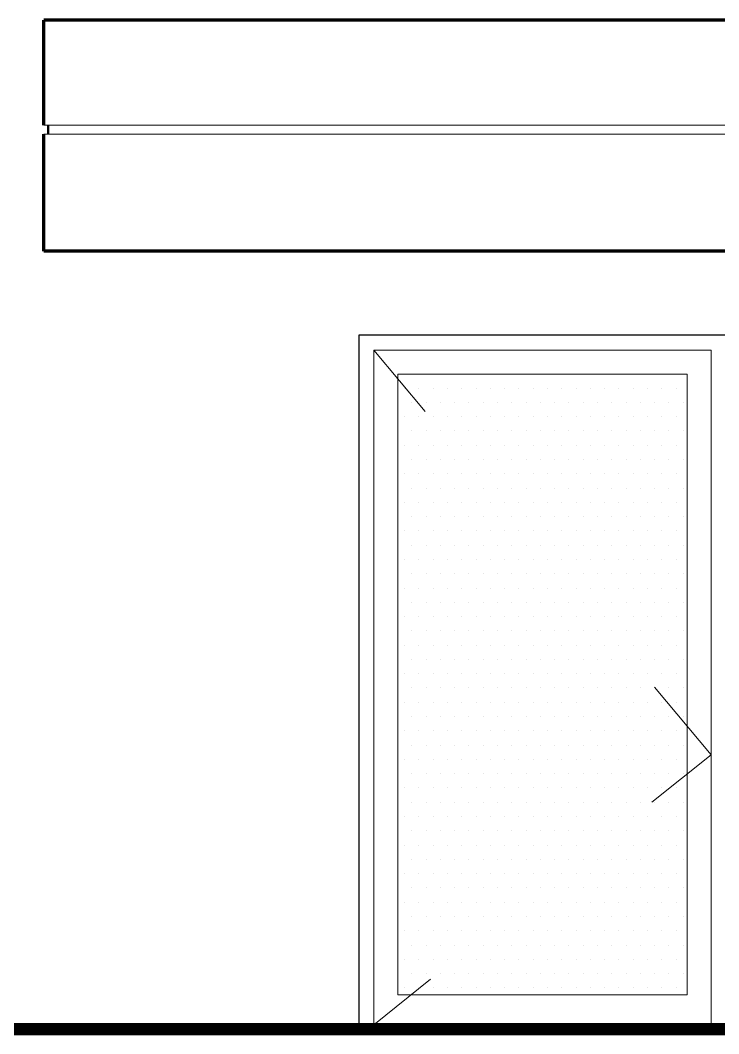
# Model space of a CAD drawing. Header units: millimetres. Extents: x 2016.56 to 2021.8, y 13721.83 to 13722.48.
# Drawn here: x 2019.9297 to 2019.9763, y 13721.9243 to 13721.9919 of the extents above; entities that cross this region are included whole.
import ezdxf

# ---------------------------------------------------------------- set-up
doc = ezdxf.new("R2010")
doc.units = ezdxf.units.MM
doc.linetypes.add('HIDDEN', pattern=[0.375, 0.25, -0.125])
doc.layers.get('0').update_dxf_attribs({"lineweight": 20})
for name, color, linetype, lineweight in [('0.3', 150, 'Continuous', 30), ('0.5', 200, 'Continuous', 50), ('1.2', 120, 'Continuous', 120), ('DUVAR', 4, 'Continuous', 40), ('PENCERE', 3, 'Continuous', 13), ('TEFRİŞ', 11, 'Continuous', 9)]:
    doc.layers.add(name, color=color, linetype=linetype, lineweight=lineweight)

msp = doc.modelspace()

# ---------------------------------------------------------------- linework, layer by layer
for p, q in [((2019.953315, 13721.969938), (2019.953315, 13721.924938)), ((2019.975815, 13721.969938), (2019.953315, 13721.969938)), ((2019.975815, 13721.969938), (2019.975815, 13721.924938)), ((2019.954915, 13721.968338), (2019.974215, 13721.968338)), ((2019.954915, 13721.968338), (2019.954915, 13721.926938)), ((2019.974215, 13721.968338), (2019.974215, 13721.926938)), ((2019.974215, 13721.926938), (2019.954915, 13721.926938))]:
    msp.add_line(p, q)
at = {"layer": '0.3'}
for p, q in [((2020.000315, 13721.970938), (2019.952315, 13721.970938)), ((2019.952315, 13721.970938), (2019.952315, 13721.924938))]:
    msp.add_line(p, q, dxfattribs=at)
at = {"layer": '0.5'}
msp.add_line((2019.931615, 13721.984938), (2019.931615, 13721.984338), dxfattribs=at)
at = {"layer": '1.2'}
for p, q in [((2020.011315, 13721.991938), (2019.931315, 13721.991938)), ((2019.931315, 13721.984938), (2019.931315, 13721.991938)), ((2019.931315, 13721.976538), (2019.931315, 13721.984338)), ((2020.011315, 13721.976538), (2019.931315, 13721.976538)), ((2020.379014, 13721.924938), (2019.854618, 13721.924938)), ((2020.379014, 13721.924838), (2019.854618, 13721.924838)), ((2020.379014, 13721.924738), (2019.854618, 13721.924738)), ((2020.379014, 13721.924638), (2019.854618, 13721.924638)), ((2020.379014, 13721.924538), (2019.854618, 13721.924538)), ((2020.379014, 13721.924438), (2019.854618, 13721.924438)), ((2020.379014, 13721.924338), (2019.854618, 13721.924338))]:
    msp.add_line(p, q, dxfattribs=at)
at = {"layer": 'DUVAR'}
for p, q in [((2019.955373, 13721.967402), (2019.955373, 13721.967402)), ((2019.956325, 13721.967402), (2019.956325, 13721.967402)), ((2019.957278, 13721.967402), (2019.957278, 13721.967402)), ((2019.95823, 13721.967402), (2019.95823, 13721.967402)), ((2019.959183, 13721.967402), (2019.959183, 13721.967402)), ((2019.960135, 13721.967402), (2019.960135, 13721.967402)), ((2019.961088, 13721.967402), (2019.961088, 13721.967402)), ((2019.96204, 13721.967402), (2019.96204, 13721.967402)), ((2019.962993, 13721.967402), (2019.962993, 13721.967402)), ((2019.963945, 13721.967402), (2019.963945, 13721.967402)), ((2019.964898, 13721.967402), (2019.964898, 13721.967402)), ((2019.96585, 13721.967402), (2019.96585, 13721.967402)), ((2019.966803, 13721.967402), (2019.966803, 13721.967402)), ((2019.967755, 13721.967402), (2019.967755, 13721.967402)), ((2019.968708, 13721.967402), (2019.968708, 13721.967402)), ((2019.96966, 13721.967402), (2019.96966, 13721.967402)), ((2019.970613, 13721.967402), (2019.970613, 13721.967402)), ((2019.971565, 13721.967402), (2019.971565, 13721.967402)), ((2019.972518, 13721.967402), (2019.972518, 13721.967402)), ((2019.97347, 13721.967402), (2019.97347, 13721.967402)), ((2019.955849, 13721.966449), (2019.955849, 13721.966449)), ((2019.956801, 13721.966449), (2019.956801, 13721.966449)), ((2019.957754, 13721.966449), (2019.957754, 13721.966449)), ((2019.958706, 13721.966449), (2019.958706, 13721.966449)), ((2019.959659, 13721.966449), (2019.959659, 13721.966449)), ((2019.960611, 13721.966449), (2019.960611, 13721.966449)), ((2019.961564, 13721.966449), (2019.961564, 13721.966449)), ((2019.962516, 13721.966449), (2019.962516, 13721.966449)), ((2019.963469, 13721.966449), (2019.963469, 13721.966449)), ((2019.964421, 13721.966449), (2019.964421, 13721.966449)), ((2019.965374, 13721.966449), (2019.965374, 13721.966449)), ((2019.966326, 13721.966449), (2019.966326, 13721.966449)), ((2019.967279, 13721.966449), (2019.967279, 13721.966449)), ((2019.968231, 13721.966449), (2019.968231, 13721.966449)), ((2019.969184, 13721.966449), (2019.969184, 13721.966449)), ((2019.970136, 13721.966449), (2019.970136, 13721.966449)), ((2019.971089, 13721.966449), (2019.971089, 13721.966449)), ((2019.972041, 13721.966449), (2019.972041, 13721.966449)), ((2019.972994, 13721.966449), (2019.972994, 13721.966449)), ((2019.973946, 13721.966449), (2019.973946, 13721.966449)), ((2019.955373, 13721.965497), (2019.955373, 13721.965497)), ((2019.956325, 13721.965497), (2019.956325, 13721.965497)), ((2019.957278, 13721.965497), (2019.957278, 13721.965497)), ((2019.95823, 13721.965497), (2019.95823, 13721.965497)), ((2019.959183, 13721.965497), (2019.959183, 13721.965497)), ((2019.960135, 13721.965497), (2019.960135, 13721.965497)), ((2019.961088, 13721.965497), (2019.961088, 13721.965497)), ((2019.96204, 13721.965497), (2019.96204, 13721.965497)), ((2019.962993, 13721.965497), (2019.962993, 13721.965497)), ((2019.963945, 13721.965497), (2019.963945, 13721.965497)), ((2019.964898, 13721.965497), (2019.964898, 13721.965497)), ((2019.96585, 13721.965497), (2019.96585, 13721.965497)), ((2019.966803, 13721.965497), (2019.966803, 13721.965497)), ((2019.967755, 13721.965497), (2019.967755, 13721.965497)), ((2019.968708, 13721.965497), (2019.968708, 13721.965497)), ((2019.96966, 13721.965497), (2019.96966, 13721.965497)), ((2019.970613, 13721.965497), (2019.970613, 13721.965497)), ((2019.971565, 13721.965497), (2019.971565, 13721.965497)), ((2019.972518, 13721.965497), (2019.972518, 13721.965497)), ((2019.97347, 13721.965497), (2019.97347, 13721.965497)), ((2019.955849, 13721.964544), (2019.955849, 13721.964544)), ((2019.956801, 13721.964544), (2019.956801, 13721.964544)), ((2019.957754, 13721.964544), (2019.957754, 13721.964544)), ((2019.958706, 13721.964544), (2019.958706, 13721.964544)), ((2019.959659, 13721.964544), (2019.959659, 13721.964544)), ((2019.960611, 13721.964544), (2019.960611, 13721.964544)), ((2019.961564, 13721.964544), (2019.961564, 13721.964544)), ((2019.962516, 13721.964544), (2019.962516, 13721.964544)), ((2019.963469, 13721.964544), (2019.963469, 13721.964544)), ((2019.964421, 13721.964544), (2019.964421, 13721.964544)), ((2019.965374, 13721.964544), (2019.965374, 13721.964544)), ((2019.966326, 13721.964544), (2019.966326, 13721.964544)), ((2019.967279, 13721.964544), (2019.967279, 13721.964544)), ((2019.968231, 13721.964544), (2019.968231, 13721.964544)), ((2019.969184, 13721.964544), (2019.969184, 13721.964544)), ((2019.970136, 13721.964544), (2019.970136, 13721.964544)), ((2019.971089, 13721.964544), (2019.971089, 13721.964544)), ((2019.972041, 13721.964544), (2019.972041, 13721.964544)), ((2019.972994, 13721.964544), (2019.972994, 13721.964544)), ((2019.973946, 13721.964544), (2019.973946, 13721.964544)), ((2019.955373, 13721.963592), (2019.955373, 13721.963592)), ((2019.956325, 13721.963592), (2019.956325, 13721.963592)), ((2019.957278, 13721.963592), (2019.957278, 13721.963592)), ((2019.95823, 13721.963592), (2019.95823, 13721.963592)), ((2019.959183, 13721.963592), (2019.959183, 13721.963592)), ((2019.960135, 13721.963592), (2019.960135, 13721.963592)), ((2019.961088, 13721.963592), (2019.961088, 13721.963592)), ((2019.96204, 13721.963592), (2019.96204, 13721.963592)), ((2019.962993, 13721.963592), (2019.962993, 13721.963592)), ((2019.963945, 13721.963592), (2019.963945, 13721.963592)), ((2019.964898, 13721.963592), (2019.964898, 13721.963592)), ((2019.96585, 13721.963592), (2019.96585, 13721.963592)), ((2019.966803, 13721.963592), (2019.966803, 13721.963592)), ((2019.967755, 13721.963592), (2019.967755, 13721.963592)), ((2019.968708, 13721.963592), (2019.968708, 13721.963592)), ((2019.96966, 13721.963592), (2019.96966, 13721.963592)), ((2019.970613, 13721.963592), (2019.970613, 13721.963592)), ((2019.971565, 13721.963592), (2019.971565, 13721.963592)), ((2019.972518, 13721.963592), (2019.972518, 13721.963592)), ((2019.97347, 13721.963592), (2019.97347, 13721.963592)), ((2019.955849, 13721.962639), (2019.955849, 13721.962639)), ((2019.956801, 13721.962639), (2019.956801, 13721.962639)), ((2019.957754, 13721.962639), (2019.957754, 13721.962639)), ((2019.958706, 13721.962639), (2019.958706, 13721.962639)), ((2019.959659, 13721.962639), (2019.959659, 13721.962639)), ((2019.960611, 13721.962639), (2019.960611, 13721.962639)), ((2019.961564, 13721.962639), (2019.961564, 13721.962639)), ((2019.962516, 13721.962639), (2019.962516, 13721.962639)), ((2019.963469, 13721.962639), (2019.963469, 13721.962639)), ((2019.964421, 13721.962639), (2019.964421, 13721.962639)), ((2019.965374, 13721.962639), (2019.965374, 13721.962639)), ((2019.966326, 13721.962639), (2019.966326, 13721.962639)), ((2019.967279, 13721.962639), (2019.967279, 13721.962639)), ((2019.968231, 13721.962639), (2019.968231, 13721.962639)), ((2019.969184, 13721.962639), (2019.969184, 13721.962639)), ((2019.970136, 13721.962639), (2019.970136, 13721.962639)), ((2019.971089, 13721.962639), (2019.971089, 13721.962639)), ((2019.972041, 13721.962639), (2019.972041, 13721.962639)), ((2019.972994, 13721.962639), (2019.972994, 13721.962639)), ((2019.973946, 13721.962639), (2019.973946, 13721.962639)), ((2019.955373, 13721.961687), (2019.955373, 13721.961687)), ((2019.956325, 13721.961687), (2019.956325, 13721.961687)), ((2019.957278, 13721.961687), (2019.957278, 13721.961687)), ((2019.95823, 13721.961687), (2019.95823, 13721.961687)), ((2019.959183, 13721.961687), (2019.959183, 13721.961687)), ((2019.960135, 13721.961687), (2019.960135, 13721.961687)), ((2019.961088, 13721.961687), (2019.961088, 13721.961687)), ((2019.96204, 13721.961687), (2019.96204, 13721.961687)), ((2019.962993, 13721.961687), (2019.962993, 13721.961687)), ((2019.963945, 13721.961687), (2019.963945, 13721.961687)), ((2019.964898, 13721.961687), (2019.964898, 13721.961687)), ((2019.96585, 13721.961687), (2019.96585, 13721.961687)), ((2019.966803, 13721.961687), (2019.966803, 13721.961687)), ((2019.967755, 13721.961687), (2019.967755, 13721.961687)), ((2019.968708, 13721.961687), (2019.968708, 13721.961687)), ((2019.96966, 13721.961687), (2019.96966, 13721.961687)), ((2019.970613, 13721.961687), (2019.970613, 13721.961687)), ((2019.971565, 13721.961687), (2019.971565, 13721.961687)), ((2019.972518, 13721.961687), (2019.972518, 13721.961687)), ((2019.97347, 13721.961687), (2019.97347, 13721.961687)), ((2019.955849, 13721.960734), (2019.955849, 13721.960734)), ((2019.956801, 13721.960734), (2019.956801, 13721.960734)), ((2019.957754, 13721.960734), (2019.957754, 13721.960734)), ((2019.958706, 13721.960734), (2019.958706, 13721.960734)), ((2019.959659, 13721.960734), (2019.959659, 13721.960734)), ((2019.960611, 13721.960734), (2019.960611, 13721.960734)), ((2019.961564, 13721.960734), (2019.961564, 13721.960734)), ((2019.962516, 13721.960734), (2019.962516, 13721.960734)), ((2019.963469, 13721.960734), (2019.963469, 13721.960734)), ((2019.964421, 13721.960734), (2019.964421, 13721.960734)), ((2019.965374, 13721.960734), (2019.965374, 13721.960734)), ((2019.966326, 13721.960734), (2019.966326, 13721.960734)), ((2019.967279, 13721.960734), (2019.967279, 13721.960734)), ((2019.968231, 13721.960734), (2019.968231, 13721.960734)), ((2019.969184, 13721.960734), (2019.969184, 13721.960734)), ((2019.970136, 13721.960734), (2019.970136, 13721.960734)), ((2019.971089, 13721.960734), (2019.971089, 13721.960734)), ((2019.972041, 13721.960734), (2019.972041, 13721.960734)), ((2019.972994, 13721.960734), (2019.972994, 13721.960734)), ((2019.973946, 13721.960734), (2019.973946, 13721.960734)), ((2019.955373, 13721.959782), (2019.955373, 13721.959782)), ((2019.956325, 13721.959782), (2019.956325, 13721.959782)), ((2019.957278, 13721.959782), (2019.957278, 13721.959782)), ((2019.95823, 13721.959782), (2019.95823, 13721.959782)), ((2019.959183, 13721.959782), (2019.959183, 13721.959782)), ((2019.960135, 13721.959782), (2019.960135, 13721.959782)), ((2019.961088, 13721.959782), (2019.961088, 13721.959782)), ((2019.96204, 13721.959782), (2019.96204, 13721.959782)), ((2019.962993, 13721.959782), (2019.962993, 13721.959782)), ((2019.963945, 13721.959782), (2019.963945, 13721.959782)), ((2019.964898, 13721.959782), (2019.964898, 13721.959782)), ((2019.96585, 13721.959782), (2019.96585, 13721.959782)), ((2019.966803, 13721.959782), (2019.966803, 13721.959782)), ((2019.967755, 13721.959782), (2019.967755, 13721.959782)), ((2019.968708, 13721.959782), (2019.968708, 13721.959782)), ((2019.96966, 13721.959782), (2019.96966, 13721.959782)), ((2019.970613, 13721.959782), (2019.970613, 13721.959782)), ((2019.971565, 13721.959782), (2019.971565, 13721.959782)), ((2019.972518, 13721.959782), (2019.972518, 13721.959782)), ((2019.97347, 13721.959782), (2019.97347, 13721.959782)), ((2019.955849, 13721.958829), (2019.955849, 13721.958829)), ((2019.956801, 13721.958829), (2019.956801, 13721.958829)), ((2019.957754, 13721.958829), (2019.957754, 13721.958829)), ((2019.958706, 13721.958829), (2019.958706, 13721.958829)), ((2019.959659, 13721.958829), (2019.959659, 13721.958829)), ((2019.960611, 13721.958829), (2019.960611, 13721.958829)), ((2019.961564, 13721.958829), (2019.961564, 13721.958829)), ((2019.962516, 13721.958829), (2019.962516, 13721.958829)), ((2019.963469, 13721.958829), (2019.963469, 13721.958829)), ((2019.964421, 13721.958829), (2019.964421, 13721.958829)), ((2019.965374, 13721.958829), (2019.965374, 13721.958829)), ((2019.966326, 13721.958829), (2019.966326, 13721.958829)), ((2019.967279, 13721.958829), (2019.967279, 13721.958829)), ((2019.968231, 13721.958829), (2019.968231, 13721.958829)), ((2019.969184, 13721.958829), (2019.969184, 13721.958829)), ((2019.970136, 13721.958829), (2019.970136, 13721.958829)), ((2019.971089, 13721.958829), (2019.971089, 13721.958829)), ((2019.972041, 13721.958829), (2019.972041, 13721.958829)), ((2019.972994, 13721.958829), (2019.972994, 13721.958829)), ((2019.973946, 13721.958829), (2019.973946, 13721.958829)), ((2019.955373, 13721.957877), (2019.955373, 13721.957877)), ((2019.956325, 13721.957877), (2019.956325, 13721.957877)), ((2019.957278, 13721.957877), (2019.957278, 13721.957877)), ((2019.95823, 13721.957877), (2019.95823, 13721.957877)), ((2019.959183, 13721.957877), (2019.959183, 13721.957877)), ((2019.960135, 13721.957877), (2019.960135, 13721.957877)), ((2019.961088, 13721.957877), (2019.961088, 13721.957877)), ((2019.96204, 13721.957877), (2019.96204, 13721.957877)), ((2019.962993, 13721.957877), (2019.962993, 13721.957877)), ((2019.963945, 13721.957877), (2019.963945, 13721.957877)), ((2019.964898, 13721.957877), (2019.964898, 13721.957877)), ((2019.96585, 13721.957877), (2019.96585, 13721.957877)), ((2019.966803, 13721.957877), (2019.966803, 13721.957877)), ((2019.967755, 13721.957877), (2019.967755, 13721.957877)), ((2019.968708, 13721.957877), (2019.968708, 13721.957877)), ((2019.96966, 13721.957877), (2019.96966, 13721.957877)), ((2019.970613, 13721.957877), (2019.970613, 13721.957877)), ((2019.971565, 13721.957877), (2019.971565, 13721.957877)), ((2019.972518, 13721.957877), (2019.972518, 13721.957877)), ((2019.97347, 13721.957877), (2019.97347, 13721.957877)), ((2019.955849, 13721.956924), (2019.955849, 13721.956924)), ((2019.956801, 13721.956924), (2019.956801, 13721.956924)), ((2019.957754, 13721.956924), (2019.957754, 13721.956924)), ((2019.958706, 13721.956924), (2019.958706, 13721.956924)), ((2019.959659, 13721.956924), (2019.959659, 13721.956924)), ((2019.960611, 13721.956924), (2019.960611, 13721.956924)), ((2019.961564, 13721.956924), (2019.961564, 13721.956924)), ((2019.962516, 13721.956924), (2019.962516, 13721.956924)), ((2019.963469, 13721.956924), (2019.963469, 13721.956924)), ((2019.964421, 13721.956924), (2019.964421, 13721.956924)), ((2019.965374, 13721.956924), (2019.965374, 13721.956924)), ((2019.966326, 13721.956924), (2019.966326, 13721.956924)), ((2019.967279, 13721.956924), (2019.967279, 13721.956924)), ((2019.968231, 13721.956924), (2019.968231, 13721.956924)), ((2019.969184, 13721.956924), (2019.969184, 13721.956924)), ((2019.970136, 13721.956924), (2019.970136, 13721.956924)), ((2019.971089, 13721.956924), (2019.971089, 13721.956924)), ((2019.972041, 13721.956924), (2019.972041, 13721.956924)), ((2019.972994, 13721.956924), (2019.972994, 13721.956924)), ((2019.973946, 13721.956924), (2019.973946, 13721.956924)), ((2019.955373, 13721.955972), (2019.955373, 13721.955972)), ((2019.956325, 13721.955972), (2019.956325, 13721.955972)), ((2019.957278, 13721.955972), (2019.957278, 13721.955972)), ((2019.95823, 13721.955972), (2019.95823, 13721.955972)), ((2019.959183, 13721.955972), (2019.959183, 13721.955972)), ((2019.960135, 13721.955972), (2019.960135, 13721.955972)), ((2019.961088, 13721.955972), (2019.961088, 13721.955972)), ((2019.96204, 13721.955972), (2019.96204, 13721.955972)), ((2019.962993, 13721.955972), (2019.962993, 13721.955972)), ((2019.963945, 13721.955972), (2019.963945, 13721.955972)), ((2019.964898, 13721.955972), (2019.964898, 13721.955972)), ((2019.96585, 13721.955972), (2019.96585, 13721.955972)), ((2019.966803, 13721.955972), (2019.966803, 13721.955972)), ((2019.967755, 13721.955972), (2019.967755, 13721.955972)), ((2019.968708, 13721.955972), (2019.968708, 13721.955972)), ((2019.96966, 13721.955972), (2019.96966, 13721.955972)), ((2019.970613, 13721.955972), (2019.970613, 13721.955972)), ((2019.971565, 13721.955972), (2019.971565, 13721.955972)), ((2019.972518, 13721.955972), (2019.972518, 13721.955972)), ((2019.97347, 13721.955972), (2019.97347, 13721.955972)), ((2019.955849, 13721.955019), (2019.955849, 13721.955019)), ((2019.956801, 13721.955019), (2019.956801, 13721.955019)), ((2019.957754, 13721.955019), (2019.957754, 13721.955019)), ((2019.958706, 13721.955019), (2019.958706, 13721.955019)), ((2019.959659, 13721.955019), (2019.959659, 13721.955019)), ((2019.960611, 13721.955019), (2019.960611, 13721.955019)), ((2019.961564, 13721.955019), (2019.961564, 13721.955019)), ((2019.962516, 13721.955019), (2019.962516, 13721.955019)), ((2019.963469, 13721.955019), (2019.963469, 13721.955019)), ((2019.964421, 13721.955019), (2019.964421, 13721.955019)), ((2019.965374, 13721.955019), (2019.965374, 13721.955019)), ((2019.966326, 13721.955019), (2019.966326, 13721.955019)), ((2019.967279, 13721.955019), (2019.967279, 13721.955019)), ((2019.968231, 13721.955019), (2019.968231, 13721.955019)), ((2019.969184, 13721.955019), (2019.969184, 13721.955019)), ((2019.970136, 13721.955019), (2019.970136, 13721.955019)), ((2019.971089, 13721.955019), (2019.971089, 13721.955019)), ((2019.972041, 13721.955019), (2019.972041, 13721.955019)), ((2019.972994, 13721.955019), (2019.972994, 13721.955019)), ((2019.973946, 13721.955019), (2019.973946, 13721.955019)), ((2019.955373, 13721.954067), (2019.955373, 13721.954067)), ((2019.956325, 13721.954067), (2019.956325, 13721.954067)), ((2019.957278, 13721.954067), (2019.957278, 13721.954067)), ((2019.95823, 13721.954067), (2019.95823, 13721.954067)), ((2019.959183, 13721.954067), (2019.959183, 13721.954067)), ((2019.960135, 13721.954067), (2019.960135, 13721.954067)), ((2019.961088, 13721.954067), (2019.961088, 13721.954067)), ((2019.96204, 13721.954067), (2019.96204, 13721.954067)), ((2019.962993, 13721.954067), (2019.962993, 13721.954067)), ((2019.963945, 13721.954067), (2019.963945, 13721.954067)), ((2019.964898, 13721.954067), (2019.964898, 13721.954067)), ((2019.96585, 13721.954067), (2019.96585, 13721.954067)), ((2019.966803, 13721.954067), (2019.966803, 13721.954067)), ((2019.967755, 13721.954067), (2019.967755, 13721.954067)), ((2019.968708, 13721.954067), (2019.968708, 13721.954067)), ((2019.96966, 13721.954067), (2019.96966, 13721.954067)), ((2019.970613, 13721.954067), (2019.970613, 13721.954067)), ((2019.971565, 13721.954067), (2019.971565, 13721.954067)), ((2019.972518, 13721.954067), (2019.972518, 13721.954067)), ((2019.97347, 13721.954067), (2019.97347, 13721.954067)), ((2019.955849, 13721.953114), (2019.955849, 13721.953114)), ((2019.956801, 13721.953114), (2019.956801, 13721.953114)), ((2019.957754, 13721.953114), (2019.957754, 13721.953114)), ((2019.958706, 13721.953114), (2019.958706, 13721.953114)), ((2019.959659, 13721.953114), (2019.959659, 13721.953114)), ((2019.960611, 13721.953114), (2019.960611, 13721.953114)), ((2019.961564, 13721.953114), (2019.961564, 13721.953114)), ((2019.962516, 13721.953114), (2019.962516, 13721.953114)), ((2019.963469, 13721.953114), (2019.963469, 13721.953114)), ((2019.964421, 13721.953114), (2019.964421, 13721.953114)), ((2019.965374, 13721.953114), (2019.965374, 13721.953114)), ((2019.966326, 13721.953114), (2019.966326, 13721.953114)), ((2019.967279, 13721.953114), (2019.967279, 13721.953114)), ((2019.968231, 13721.953114), (2019.968231, 13721.953114)), ((2019.969184, 13721.953114), (2019.969184, 13721.953114)), ((2019.970136, 13721.953114), (2019.970136, 13721.953114)), ((2019.971089, 13721.953114), (2019.971089, 13721.953114)), ((2019.972041, 13721.953114), (2019.972041, 13721.953114)), ((2019.972994, 13721.953114), (2019.972994, 13721.953114)), ((2019.973946, 13721.953114), (2019.973946, 13721.953114)), ((2019.955373, 13721.952162), (2019.955373, 13721.952162)), ((2019.956325, 13721.952162), (2019.956325, 13721.952162)), ((2019.957278, 13721.952162), (2019.957278, 13721.952162)), ((2019.95823, 13721.952162), (2019.95823, 13721.952162)), ((2019.959183, 13721.952162), (2019.959183, 13721.952162)), ((2019.960135, 13721.952162), (2019.960135, 13721.952162)), ((2019.961088, 13721.952162), (2019.961088, 13721.952162)), ((2019.96204, 13721.952162), (2019.96204, 13721.952162)), ((2019.962993, 13721.952162), (2019.962993, 13721.952162)), ((2019.963945, 13721.952162), (2019.963945, 13721.952162)), ((2019.964898, 13721.952162), (2019.964898, 13721.952162)), ((2019.96585, 13721.952162), (2019.96585, 13721.952162)), ((2019.966803, 13721.952162), (2019.966803, 13721.952162)), ((2019.967755, 13721.952162), (2019.967755, 13721.952162)), ((2019.968708, 13721.952162), (2019.968708, 13721.952162)), ((2019.96966, 13721.952162), (2019.96966, 13721.952162)), ((2019.970613, 13721.952162), (2019.970613, 13721.952162)), ((2019.971565, 13721.952162), (2019.971565, 13721.952162)), ((2019.972518, 13721.952162), (2019.972518, 13721.952162)), ((2019.97347, 13721.952162), (2019.97347, 13721.952162)), ((2019.955849, 13721.951209), (2019.955849, 13721.951209)), ((2019.956801, 13721.951209), (2019.956801, 13721.951209)), ((2019.957754, 13721.951209), (2019.957754, 13721.951209)), ((2019.958706, 13721.951209), (2019.958706, 13721.951209)), ((2019.959659, 13721.951209), (2019.959659, 13721.951209)), ((2019.960611, 13721.951209), (2019.960611, 13721.951209)), ((2019.961564, 13721.951209), (2019.961564, 13721.951209)), ((2019.962516, 13721.951209), (2019.962516, 13721.951209)), ((2019.963469, 13721.951209), (2019.963469, 13721.951209)), ((2019.964421, 13721.951209), (2019.964421, 13721.951209)), ((2019.965374, 13721.951209), (2019.965374, 13721.951209)), ((2019.966326, 13721.951209), (2019.966326, 13721.951209)), ((2019.967279, 13721.951209), (2019.967279, 13721.951209)), ((2019.968231, 13721.951209), (2019.968231, 13721.951209)), ((2019.969184, 13721.951209), (2019.969184, 13721.951209)), ((2019.970136, 13721.951209), (2019.970136, 13721.951209)), ((2019.971089, 13721.951209), (2019.971089, 13721.951209)), ((2019.972041, 13721.951209), (2019.972041, 13721.951209)), ((2019.972994, 13721.951209), (2019.972994, 13721.951209)), ((2019.973946, 13721.951209), (2019.973946, 13721.951209)), ((2019.955373, 13721.950257), (2019.955373, 13721.950257)), ((2019.956325, 13721.950257), (2019.956325, 13721.950257)), ((2019.957278, 13721.950257), (2019.957278, 13721.950257)), ((2019.95823, 13721.950257), (2019.95823, 13721.950257)), ((2019.959183, 13721.950257), (2019.959183, 13721.950257)), ((2019.960135, 13721.950257), (2019.960135, 13721.950257)), ((2019.961088, 13721.950257), (2019.961088, 13721.950257)), ((2019.96204, 13721.950257), (2019.96204, 13721.950257)), ((2019.962993, 13721.950257), (2019.962993, 13721.950257)), ((2019.963945, 13721.950257), (2019.963945, 13721.950257)), ((2019.964898, 13721.950257), (2019.964898, 13721.950257)), ((2019.96585, 13721.950257), (2019.96585, 13721.950257)), ((2019.966803, 13721.950257), (2019.966803, 13721.950257)), ((2019.967755, 13721.950257), (2019.967755, 13721.950257)), ((2019.968708, 13721.950257), (2019.968708, 13721.950257)), ((2019.96966, 13721.950257), (2019.96966, 13721.950257)), ((2019.970613, 13721.950257), (2019.970613, 13721.950257)), ((2019.971565, 13721.950257), (2019.971565, 13721.950257)), ((2019.972518, 13721.950257), (2019.972518, 13721.950257)), ((2019.97347, 13721.950257), (2019.97347, 13721.950257)), ((2019.955849, 13721.949304), (2019.955849, 13721.949304)), ((2019.956801, 13721.949304), (2019.956801, 13721.949304)), ((2019.957754, 13721.949304), (2019.957754, 13721.949304)), ((2019.958706, 13721.949304), (2019.958706, 13721.949304)), ((2019.959659, 13721.949304), (2019.959659, 13721.949304)), ((2019.960611, 13721.949304), (2019.960611, 13721.949304)), ((2019.961564, 13721.949304), (2019.961564, 13721.949304)), ((2019.962516, 13721.949304), (2019.962516, 13721.949304)), ((2019.963469, 13721.949304), (2019.963469, 13721.949304)), ((2019.964421, 13721.949304), (2019.964421, 13721.949304)), ((2019.965374, 13721.949304), (2019.965374, 13721.949304)), ((2019.966326, 13721.949304), (2019.966326, 13721.949304)), ((2019.967279, 13721.949304), (2019.967279, 13721.949304)), ((2019.968231, 13721.949304), (2019.968231, 13721.949304)), ((2019.969184, 13721.949304), (2019.969184, 13721.949304)), ((2019.970136, 13721.949304), (2019.970136, 13721.949304)), ((2019.971089, 13721.949304), (2019.971089, 13721.949304)), ((2019.972041, 13721.949304), (2019.972041, 13721.949304)), ((2019.972994, 13721.949304), (2019.972994, 13721.949304)), ((2019.973946, 13721.949304), (2019.973946, 13721.949304)), ((2019.955373, 13721.948352), (2019.955373, 13721.948352)), ((2019.956325, 13721.948352), (2019.956325, 13721.948352)), ((2019.957278, 13721.948352), (2019.957278, 13721.948352)), ((2019.95823, 13721.948352), (2019.95823, 13721.948352)), ((2019.959183, 13721.948352), (2019.959183, 13721.948352)), ((2019.960135, 13721.948352), (2019.960135, 13721.948352)), ((2019.961088, 13721.948352), (2019.961088, 13721.948352)), ((2019.96204, 13721.948352), (2019.96204, 13721.948352)), ((2019.962993, 13721.948352), (2019.962993, 13721.948352)), ((2019.963945, 13721.948352), (2019.963945, 13721.948352)), ((2019.964898, 13721.948352), (2019.964898, 13721.948352)), ((2019.96585, 13721.948352), (2019.96585, 13721.948352)), ((2019.966803, 13721.948352), (2019.966803, 13721.948352)), ((2019.967755, 13721.948352), (2019.967755, 13721.948352)), ((2019.968708, 13721.948352), (2019.968708, 13721.948352)), ((2019.96966, 13721.948352), (2019.96966, 13721.948352)), ((2019.970613, 13721.948352), (2019.970613, 13721.948352)), ((2019.971565, 13721.948352), (2019.971565, 13721.948352)), ((2019.972518, 13721.948352), (2019.972518, 13721.948352)), ((2019.97347, 13721.948352), (2019.97347, 13721.948352)), ((2019.955849, 13721.947399), (2019.955849, 13721.947399)), ((2019.956801, 13721.947399), (2019.956801, 13721.947399)), ((2019.957754, 13721.947399), (2019.957754, 13721.947399)), ((2019.958706, 13721.947399), (2019.958706, 13721.947399)), ((2019.959659, 13721.947399), (2019.959659, 13721.947399)), ((2019.960611, 13721.947399), (2019.960611, 13721.947399)), ((2019.961564, 13721.947399), (2019.961564, 13721.947399)), ((2019.962516, 13721.947399), (2019.962516, 13721.947399)), ((2019.963469, 13721.947399), (2019.963469, 13721.947399)), ((2019.964421, 13721.947399), (2019.964421, 13721.947399)), ((2019.965374, 13721.947399), (2019.965374, 13721.947399)), ((2019.966326, 13721.947399), (2019.966326, 13721.947399)), ((2019.967279, 13721.947399), (2019.967279, 13721.947399)), ((2019.968231, 13721.947399), (2019.968231, 13721.947399)), ((2019.969184, 13721.947399), (2019.969184, 13721.947399)), ((2019.970136, 13721.947399), (2019.970136, 13721.947399)), ((2019.971089, 13721.947399), (2019.971089, 13721.947399)), ((2019.972041, 13721.947399), (2019.972041, 13721.947399)), ((2019.972994, 13721.947399), (2019.972994, 13721.947399)), ((2019.973946, 13721.947399), (2019.973946, 13721.947399)), ((2019.955373, 13721.946447), (2019.955373, 13721.946447)), ((2019.956325, 13721.946447), (2019.956325, 13721.946447)), ((2019.957278, 13721.946447), (2019.957278, 13721.946447)), ((2019.95823, 13721.946447), (2019.95823, 13721.946447)), ((2019.959183, 13721.946447), (2019.959183, 13721.946447)), ((2019.960135, 13721.946447), (2019.960135, 13721.946447)), ((2019.961088, 13721.946447), (2019.961088, 13721.946447)), ((2019.96204, 13721.946447), (2019.96204, 13721.946447)), ((2019.962993, 13721.946447), (2019.962993, 13721.946447)), ((2019.963945, 13721.946447), (2019.963945, 13721.946447)), ((2019.964898, 13721.946447), (2019.964898, 13721.946447)), ((2019.96585, 13721.946447), (2019.96585, 13721.946447)), ((2019.966803, 13721.946447), (2019.966803, 13721.946447)), ((2019.967755, 13721.946447), (2019.967755, 13721.946447)), ((2019.968708, 13721.946447), (2019.968708, 13721.946447)), ((2019.96966, 13721.946447), (2019.96966, 13721.946447)), ((2019.970613, 13721.946447), (2019.970613, 13721.946447)), ((2019.971565, 13721.946447), (2019.971565, 13721.946447)), ((2019.972518, 13721.946447), (2019.972518, 13721.946447)), ((2019.97347, 13721.946447), (2019.97347, 13721.946447)), ((2019.955849, 13721.945494), (2019.955849, 13721.945494)), ((2019.956801, 13721.945494), (2019.956801, 13721.945494)), ((2019.957754, 13721.945494), (2019.957754, 13721.945494)), ((2019.958706, 13721.945494), (2019.958706, 13721.945494)), ((2019.959659, 13721.945494), (2019.959659, 13721.945494)), ((2019.960611, 13721.945494), (2019.960611, 13721.945494)), ((2019.961564, 13721.945494), (2019.961564, 13721.945494)), ((2019.962516, 13721.945494), (2019.962516, 13721.945494)), ((2019.963469, 13721.945494), (2019.963469, 13721.945494)), ((2019.964421, 13721.945494), (2019.964421, 13721.945494)), ((2019.965374, 13721.945494), (2019.965374, 13721.945494)), ((2019.966326, 13721.945494), (2019.966326, 13721.945494)), ((2019.967279, 13721.945494), (2019.967279, 13721.945494)), ((2019.968231, 13721.945494), (2019.968231, 13721.945494)), ((2019.969184, 13721.945494), (2019.969184, 13721.945494)), ((2019.970136, 13721.945494), (2019.970136, 13721.945494)), ((2019.971089, 13721.945494), (2019.971089, 13721.945494)), ((2019.972041, 13721.945494), (2019.972041, 13721.945494)), ((2019.972994, 13721.945494), (2019.972994, 13721.945494)), ((2019.973946, 13721.945494), (2019.973946, 13721.945494)), ((2019.955373, 13721.944542), (2019.955373, 13721.944542)), ((2019.956325, 13721.944542), (2019.956325, 13721.944542)), ((2019.957278, 13721.944542), (2019.957278, 13721.944542)), ((2019.95823, 13721.944542), (2019.95823, 13721.944542)), ((2019.959183, 13721.944542), (2019.959183, 13721.944542)), ((2019.960135, 13721.944542), (2019.960135, 13721.944542)), ((2019.961088, 13721.944542), (2019.961088, 13721.944542)), ((2019.96204, 13721.944542), (2019.96204, 13721.944542)), ((2019.962993, 13721.944542), (2019.962993, 13721.944542)), ((2019.963945, 13721.944542), (2019.963945, 13721.944542)), ((2019.964898, 13721.944542), (2019.964898, 13721.944542)), ((2019.96585, 13721.944542), (2019.96585, 13721.944542)), ((2019.966803, 13721.944542), (2019.966803, 13721.944542)), ((2019.967755, 13721.944542), (2019.967755, 13721.944542)), ((2019.968708, 13721.944542), (2019.968708, 13721.944542)), ((2019.96966, 13721.944542), (2019.96966, 13721.944542)), ((2019.970613, 13721.944542), (2019.970613, 13721.944542)), ((2019.971565, 13721.944542), (2019.971565, 13721.944542)), ((2019.972518, 13721.944542), (2019.972518, 13721.944542)), ((2019.97347, 13721.944542), (2019.97347, 13721.944542)), ((2019.955849, 13721.943589), (2019.955849, 13721.943589)), ((2019.956801, 13721.943589), (2019.956801, 13721.943589)), ((2019.957754, 13721.943589), (2019.957754, 13721.943589)), ((2019.958706, 13721.943589), (2019.958706, 13721.943589)), ((2019.959659, 13721.943589), (2019.959659, 13721.943589)), ((2019.960611, 13721.943589), (2019.960611, 13721.943589)), ((2019.961564, 13721.943589), (2019.961564, 13721.943589)), ((2019.962516, 13721.943589), (2019.962516, 13721.943589)), ((2019.963469, 13721.943589), (2019.963469, 13721.943589)), ((2019.964421, 13721.943589), (2019.964421, 13721.943589)), ((2019.965374, 13721.943589), (2019.965374, 13721.943589)), ((2019.966326, 13721.943589), (2019.966326, 13721.943589)), ((2019.967279, 13721.943589), (2019.967279, 13721.943589)), ((2019.968231, 13721.943589), (2019.968231, 13721.943589)), ((2019.969184, 13721.943589), (2019.969184, 13721.943589)), ((2019.970136, 13721.943589), (2019.970136, 13721.943589)), ((2019.971089, 13721.943589), (2019.971089, 13721.943589)), ((2019.972041, 13721.943589), (2019.972041, 13721.943589)), ((2019.972994, 13721.943589), (2019.972994, 13721.943589)), ((2019.973946, 13721.943589), (2019.973946, 13721.943589)), ((2019.955373, 13721.942637), (2019.955373, 13721.942637)), ((2019.956325, 13721.942637), (2019.956325, 13721.942637)), ((2019.957278, 13721.942637), (2019.957278, 13721.942637)), ((2019.95823, 13721.942637), (2019.95823, 13721.942637)), ((2019.959183, 13721.942637), (2019.959183, 13721.942637)), ((2019.960135, 13721.942637), (2019.960135, 13721.942637)), ((2019.961088, 13721.942637), (2019.961088, 13721.942637)), ((2019.96204, 13721.942637), (2019.96204, 13721.942637)), ((2019.962993, 13721.942637), (2019.962993, 13721.942637)), ((2019.963945, 13721.942637), (2019.963945, 13721.942637)), ((2019.964898, 13721.942637), (2019.964898, 13721.942637)), ((2019.96585, 13721.942637), (2019.96585, 13721.942637)), ((2019.966803, 13721.942637), (2019.966803, 13721.942637)), ((2019.967755, 13721.942637), (2019.967755, 13721.942637)), ((2019.968708, 13721.942637), (2019.968708, 13721.942637)), ((2019.96966, 13721.942637), (2019.96966, 13721.942637)), ((2019.970613, 13721.942637), (2019.970613, 13721.942637)), ((2019.971565, 13721.942637), (2019.971565, 13721.942637)), ((2019.972518, 13721.942637), (2019.972518, 13721.942637)), ((2019.97347, 13721.942637), (2019.97347, 13721.942637)), ((2019.955849, 13721.941684), (2019.955849, 13721.941684)), ((2019.956801, 13721.941684), (2019.956801, 13721.941684)), ((2019.957754, 13721.941684), (2019.957754, 13721.941684)), ((2019.958706, 13721.941684), (2019.958706, 13721.941684)), ((2019.959659, 13721.941684), (2019.959659, 13721.941684)), ((2019.960611, 13721.941684), (2019.960611, 13721.941684)), ((2019.961564, 13721.941684), (2019.961564, 13721.941684)), ((2019.962516, 13721.941684), (2019.962516, 13721.941684)), ((2019.963469, 13721.941684), (2019.963469, 13721.941684)), ((2019.964421, 13721.941684), (2019.964421, 13721.941684)), ((2019.965374, 13721.941684), (2019.965374, 13721.941684)), ((2019.966326, 13721.941684), (2019.966326, 13721.941684)), ((2019.967279, 13721.941684), (2019.967279, 13721.941684)), ((2019.968231, 13721.941684), (2019.968231, 13721.941684)), ((2019.969184, 13721.941684), (2019.969184, 13721.941684)), ((2019.970136, 13721.941684), (2019.970136, 13721.941684)), ((2019.971089, 13721.941684), (2019.971089, 13721.941684)), ((2019.972041, 13721.941684), (2019.972041, 13721.941684)), ((2019.972994, 13721.941684), (2019.972994, 13721.941684)), ((2019.973946, 13721.941684), (2019.973946, 13721.941684)), ((2019.955373, 13721.940732), (2019.955373, 13721.940732)), ((2019.956325, 13721.940732), (2019.956325, 13721.940732)), ((2019.957278, 13721.940732), (2019.957278, 13721.940732)), ((2019.95823, 13721.940732), (2019.95823, 13721.940732)), ((2019.959183, 13721.940732), (2019.959183, 13721.940732)), ((2019.960135, 13721.940732), (2019.960135, 13721.940732)), ((2019.961088, 13721.940732), (2019.961088, 13721.940732)), ((2019.96204, 13721.940732), (2019.96204, 13721.940732)), ((2019.962993, 13721.940732), (2019.962993, 13721.940732)), ((2019.963945, 13721.940732), (2019.963945, 13721.940732)), ((2019.964898, 13721.940732), (2019.964898, 13721.940732)), ((2019.96585, 13721.940732), (2019.96585, 13721.940732)), ((2019.966803, 13721.940732), (2019.966803, 13721.940732)), ((2019.967755, 13721.940732), (2019.967755, 13721.940732)), ((2019.968708, 13721.940732), (2019.968708, 13721.940732)), ((2019.96966, 13721.940732), (2019.96966, 13721.940732)), ((2019.970613, 13721.940732), (2019.970613, 13721.940732)), ((2019.971565, 13721.940732), (2019.971565, 13721.940732)), ((2019.972518, 13721.940732), (2019.972518, 13721.940732)), ((2019.97347, 13721.940732), (2019.97347, 13721.940732)), ((2019.955849, 13721.939779), (2019.955849, 13721.939779)), ((2019.956801, 13721.939779), (2019.956801, 13721.939779)), ((2019.957754, 13721.939779), (2019.957754, 13721.939779)), ((2019.958706, 13721.939779), (2019.958706, 13721.939779)), ((2019.959659, 13721.939779), (2019.959659, 13721.939779)), ((2019.960611, 13721.939779), (2019.960611, 13721.939779)), ((2019.961564, 13721.939779), (2019.961564, 13721.939779)), ((2019.962516, 13721.939779), (2019.962516, 13721.939779)), ((2019.963469, 13721.939779), (2019.963469, 13721.939779)), ((2019.964421, 13721.939779), (2019.964421, 13721.939779)), ((2019.965374, 13721.939779), (2019.965374, 13721.939779)), ((2019.966326, 13721.939779), (2019.966326, 13721.939779)), ((2019.967279, 13721.939779), (2019.967279, 13721.939779)), ((2019.968231, 13721.939779), (2019.968231, 13721.939779)), ((2019.969184, 13721.939779), (2019.969184, 13721.939779)), ((2019.970136, 13721.939779), (2019.970136, 13721.939779)), ((2019.971089, 13721.939779), (2019.971089, 13721.939779)), ((2019.972041, 13721.939779), (2019.972041, 13721.939779)), ((2019.972994, 13721.939779), (2019.972994, 13721.939779)), ((2019.973946, 13721.939779), (2019.973946, 13721.939779)), ((2019.955373, 13721.938827), (2019.955373, 13721.938827)), ((2019.956325, 13721.938827), (2019.956325, 13721.938827)), ((2019.957278, 13721.938827), (2019.957278, 13721.938827)), ((2019.95823, 13721.938827), (2019.95823, 13721.938827)), ((2019.959183, 13721.938827), (2019.959183, 13721.938827)), ((2019.960135, 13721.938827), (2019.960135, 13721.938827)), ((2019.961088, 13721.938827), (2019.961088, 13721.938827)), ((2019.96204, 13721.938827), (2019.96204, 13721.938827)), ((2019.962993, 13721.938827), (2019.962993, 13721.938827)), ((2019.963945, 13721.938827), (2019.963945, 13721.938827)), ((2019.964898, 13721.938827), (2019.964898, 13721.938827)), ((2019.96585, 13721.938827), (2019.96585, 13721.938827)), ((2019.966803, 13721.938827), (2019.966803, 13721.938827)), ((2019.967755, 13721.938827), (2019.967755, 13721.938827)), ((2019.968708, 13721.938827), (2019.968708, 13721.938827)), ((2019.96966, 13721.938827), (2019.96966, 13721.938827)), ((2019.970613, 13721.938827), (2019.970613, 13721.938827)), ((2019.971565, 13721.938827), (2019.971565, 13721.938827)), ((2019.972518, 13721.938827), (2019.972518, 13721.938827)), ((2019.97347, 13721.938827), (2019.97347, 13721.938827)), ((2019.955849, 13721.937874), (2019.955849, 13721.937874)), ((2019.956801, 13721.937874), (2019.956801, 13721.937874)), ((2019.957754, 13721.937874), (2019.957754, 13721.937874)), ((2019.958706, 13721.937874), (2019.958706, 13721.937874)), ((2019.959659, 13721.937874), (2019.959659, 13721.937874)), ((2019.960611, 13721.937874), (2019.960611, 13721.937874)), ((2019.961564, 13721.937874), (2019.961564, 13721.937874)), ((2019.962516, 13721.937874), (2019.962516, 13721.937874)), ((2019.963469, 13721.937874), (2019.963469, 13721.937874)), ((2019.964421, 13721.937874), (2019.964421, 13721.937874)), ((2019.965374, 13721.937874), (2019.965374, 13721.937874)), ((2019.966326, 13721.937874), (2019.966326, 13721.937874)), ((2019.967279, 13721.937874), (2019.967279, 13721.937874)), ((2019.968231, 13721.937874), (2019.968231, 13721.937874)), ((2019.969184, 13721.937874), (2019.969184, 13721.937874)), ((2019.970136, 13721.937874), (2019.970136, 13721.937874)), ((2019.971089, 13721.937874), (2019.971089, 13721.937874)), ((2019.972041, 13721.937874), (2019.972041, 13721.937874)), ((2019.972994, 13721.937874), (2019.972994, 13721.937874)), ((2019.973946, 13721.937874), (2019.973946, 13721.937874)), ((2019.955373, 13721.936922), (2019.955373, 13721.936922)), ((2019.956325, 13721.936922), (2019.956325, 13721.936922)), ((2019.957278, 13721.936922), (2019.957278, 13721.936922)), ((2019.95823, 13721.936922), (2019.95823, 13721.936922)), ((2019.959183, 13721.936922), (2019.959183, 13721.936922)), ((2019.960135, 13721.936922), (2019.960135, 13721.936922)), ((2019.961088, 13721.936922), (2019.961088, 13721.936922)), ((2019.96204, 13721.936922), (2019.96204, 13721.936922)), ((2019.962993, 13721.936922), (2019.962993, 13721.936922)), ((2019.963945, 13721.936922), (2019.963945, 13721.936922)), ((2019.964898, 13721.936922), (2019.964898, 13721.936922)), ((2019.96585, 13721.936922), (2019.96585, 13721.936922)), ((2019.966803, 13721.936922), (2019.966803, 13721.936922)), ((2019.967755, 13721.936922), (2019.967755, 13721.936922)), ((2019.968708, 13721.936922), (2019.968708, 13721.936922)), ((2019.96966, 13721.936922), (2019.96966, 13721.936922)), ((2019.970613, 13721.936922), (2019.970613, 13721.936922)), ((2019.971565, 13721.936922), (2019.971565, 13721.936922)), ((2019.972518, 13721.936922), (2019.972518, 13721.936922)), ((2019.97347, 13721.936922), (2019.97347, 13721.936922)), ((2019.955849, 13721.935969), (2019.955849, 13721.935969)), ((2019.956801, 13721.935969), (2019.956801, 13721.935969)), ((2019.957754, 13721.935969), (2019.957754, 13721.935969)), ((2019.958706, 13721.935969), (2019.958706, 13721.935969)), ((2019.959659, 13721.935969), (2019.959659, 13721.935969)), ((2019.960611, 13721.935969), (2019.960611, 13721.935969)), ((2019.961564, 13721.935969), (2019.961564, 13721.935969)), ((2019.962516, 13721.935969), (2019.962516, 13721.935969)), ((2019.963469, 13721.935969), (2019.963469, 13721.935969)), ((2019.964421, 13721.935969), (2019.964421, 13721.935969)), ((2019.965374, 13721.935969), (2019.965374, 13721.935969)), ((2019.966326, 13721.935969), (2019.966326, 13721.935969)), ((2019.967279, 13721.935969), (2019.967279, 13721.935969)), ((2019.968231, 13721.935969), (2019.968231, 13721.935969)), ((2019.969184, 13721.935969), (2019.969184, 13721.935969)), ((2019.970136, 13721.935969), (2019.970136, 13721.935969)), ((2019.971089, 13721.935969), (2019.971089, 13721.935969)), ((2019.972041, 13721.935969), (2019.972041, 13721.935969)), ((2019.972994, 13721.935969), (2019.972994, 13721.935969)), ((2019.973946, 13721.935969), (2019.973946, 13721.935969)), ((2019.955373, 13721.935017), (2019.955373, 13721.935017)), ((2019.956325, 13721.935017), (2019.956325, 13721.935017)), ((2019.957278, 13721.935017), (2019.957278, 13721.935017)), ((2019.95823, 13721.935017), (2019.95823, 13721.935017)), ((2019.959183, 13721.935017), (2019.959183, 13721.935017)), ((2019.960135, 13721.935017), (2019.960135, 13721.935017)), ((2019.961088, 13721.935017), (2019.961088, 13721.935017)), ((2019.96204, 13721.935017), (2019.96204, 13721.935017)), ((2019.962993, 13721.935017), (2019.962993, 13721.935017)), ((2019.963945, 13721.935017), (2019.963945, 13721.935017)), ((2019.964898, 13721.935017), (2019.964898, 13721.935017)), ((2019.96585, 13721.935017), (2019.96585, 13721.935017)), ((2019.966803, 13721.935017), (2019.966803, 13721.935017)), ((2019.967755, 13721.935017), (2019.967755, 13721.935017)), ((2019.968708, 13721.935017), (2019.968708, 13721.935017)), ((2019.96966, 13721.935017), (2019.96966, 13721.935017)), ((2019.970613, 13721.935017), (2019.970613, 13721.935017)), ((2019.971565, 13721.935017), (2019.971565, 13721.935017)), ((2019.972518, 13721.935017), (2019.972518, 13721.935017)), ((2019.97347, 13721.935017), (2019.97347, 13721.935017)), ((2019.955849, 13721.934064), (2019.955849, 13721.934064)), ((2019.956801, 13721.934064), (2019.956801, 13721.934064)), ((2019.957754, 13721.934064), (2019.957754, 13721.934064)), ((2019.958706, 13721.934064), (2019.958706, 13721.934064)), ((2019.959659, 13721.934064), (2019.959659, 13721.934064)), ((2019.960611, 13721.934064), (2019.960611, 13721.934064)), ((2019.961564, 13721.934064), (2019.961564, 13721.934064)), ((2019.962516, 13721.934064), (2019.962516, 13721.934064)), ((2019.963469, 13721.934064), (2019.963469, 13721.934064)), ((2019.964421, 13721.934064), (2019.964421, 13721.934064)), ((2019.965374, 13721.934064), (2019.965374, 13721.934064)), ((2019.966326, 13721.934064), (2019.966326, 13721.934064)), ((2019.967279, 13721.934064), (2019.967279, 13721.934064)), ((2019.968231, 13721.934064), (2019.968231, 13721.934064)), ((2019.969184, 13721.934064), (2019.969184, 13721.934064)), ((2019.970136, 13721.934064), (2019.970136, 13721.934064)), ((2019.971089, 13721.934064), (2019.971089, 13721.934064)), ((2019.972041, 13721.934064), (2019.972041, 13721.934064)), ((2019.972994, 13721.934064), (2019.972994, 13721.934064)), ((2019.973946, 13721.934064), (2019.973946, 13721.934064)), ((2019.955373, 13721.933112), (2019.955373, 13721.933112)), ((2019.956325, 13721.933112), (2019.956325, 13721.933112)), ((2019.957278, 13721.933112), (2019.957278, 13721.933112)), ((2019.95823, 13721.933112), (2019.95823, 13721.933112)), ((2019.959183, 13721.933112), (2019.959183, 13721.933112)), ((2019.960135, 13721.933112), (2019.960135, 13721.933112)), ((2019.961088, 13721.933112), (2019.961088, 13721.933112)), ((2019.96204, 13721.933112), (2019.96204, 13721.933112)), ((2019.962993, 13721.933112), (2019.962993, 13721.933112)), ((2019.963945, 13721.933112), (2019.963945, 13721.933112)), ((2019.964898, 13721.933112), (2019.964898, 13721.933112)), ((2019.96585, 13721.933112), (2019.96585, 13721.933112)), ((2019.966803, 13721.933112), (2019.966803, 13721.933112)), ((2019.967755, 13721.933112), (2019.967755, 13721.933112)), ((2019.968708, 13721.933112), (2019.968708, 13721.933112)), ((2019.96966, 13721.933112), (2019.96966, 13721.933112)), ((2019.970613, 13721.933112), (2019.970613, 13721.933112)), ((2019.971565, 13721.933112), (2019.971565, 13721.933112)), ((2019.972518, 13721.933112), (2019.972518, 13721.933112)), ((2019.97347, 13721.933112), (2019.97347, 13721.933112)), ((2019.955849, 13721.932159), (2019.955849, 13721.932159)), ((2019.956801, 13721.932159), (2019.956801, 13721.932159)), ((2019.957754, 13721.932159), (2019.957754, 13721.932159)), ((2019.958706, 13721.932159), (2019.958706, 13721.932159)), ((2019.959659, 13721.932159), (2019.959659, 13721.932159)), ((2019.960611, 13721.932159), (2019.960611, 13721.932159)), ((2019.961564, 13721.932159), (2019.961564, 13721.932159)), ((2019.962516, 13721.932159), (2019.962516, 13721.932159)), ((2019.963469, 13721.932159), (2019.963469, 13721.932159)), ((2019.964421, 13721.932159), (2019.964421, 13721.932159)), ((2019.965374, 13721.932159), (2019.965374, 13721.932159)), ((2019.966326, 13721.932159), (2019.966326, 13721.932159)), ((2019.967279, 13721.932159), (2019.967279, 13721.932159)), ((2019.968231, 13721.932159), (2019.968231, 13721.932159)), ((2019.969184, 13721.932159), (2019.969184, 13721.932159)), ((2019.970136, 13721.932159), (2019.970136, 13721.932159)), ((2019.971089, 13721.932159), (2019.971089, 13721.932159)), ((2019.972041, 13721.932159), (2019.972041, 13721.932159)), ((2019.972994, 13721.932159), (2019.972994, 13721.932159)), ((2019.973946, 13721.932159), (2019.973946, 13721.932159)), ((2019.955373, 13721.931207), (2019.955373, 13721.931207)), ((2019.956325, 13721.931207), (2019.956325, 13721.931207)), ((2019.957278, 13721.931207), (2019.957278, 13721.931207)), ((2019.95823, 13721.931207), (2019.95823, 13721.931207)), ((2019.959183, 13721.931207), (2019.959183, 13721.931207)), ((2019.960135, 13721.931207), (2019.960135, 13721.931207)), ((2019.961088, 13721.931207), (2019.961088, 13721.931207)), ((2019.96204, 13721.931207), (2019.96204, 13721.931207)), ((2019.962993, 13721.931207), (2019.962993, 13721.931207)), ((2019.963945, 13721.931207), (2019.963945, 13721.931207)), ((2019.964898, 13721.931207), (2019.964898, 13721.931207)), ((2019.96585, 13721.931207), (2019.96585, 13721.931207)), ((2019.966803, 13721.931207), (2019.966803, 13721.931207)), ((2019.967755, 13721.931207), (2019.967755, 13721.931207)), ((2019.968708, 13721.931207), (2019.968708, 13721.931207)), ((2019.96966, 13721.931207), (2019.96966, 13721.931207)), ((2019.970613, 13721.931207), (2019.970613, 13721.931207)), ((2019.971565, 13721.931207), (2019.971565, 13721.931207)), ((2019.972518, 13721.931207), (2019.972518, 13721.931207)), ((2019.97347, 13721.931207), (2019.97347, 13721.931207)), ((2019.955849, 13721.930254), (2019.955849, 13721.930254)), ((2019.956801, 13721.930254), (2019.956801, 13721.930254)), ((2019.957754, 13721.930254), (2019.957754, 13721.930254)), ((2019.958706, 13721.930254), (2019.958706, 13721.930254)), ((2019.959659, 13721.930254), (2019.959659, 13721.930254)), ((2019.960611, 13721.930254), (2019.960611, 13721.930254)), ((2019.961564, 13721.930254), (2019.961564, 13721.930254)), ((2019.962516, 13721.930254), (2019.962516, 13721.930254)), ((2019.963469, 13721.930254), (2019.963469, 13721.930254)), ((2019.964421, 13721.930254), (2019.964421, 13721.930254)), ((2019.965374, 13721.930254), (2019.965374, 13721.930254)), ((2019.966326, 13721.930254), (2019.966326, 13721.930254)), ((2019.967279, 13721.930254), (2019.967279, 13721.930254)), ((2019.968231, 13721.930254), (2019.968231, 13721.930254)), ((2019.969184, 13721.930254), (2019.969184, 13721.930254)), ((2019.970136, 13721.930254), (2019.970136, 13721.930254)), ((2019.971089, 13721.930254), (2019.971089, 13721.930254)), ((2019.972041, 13721.930254), (2019.972041, 13721.930254)), ((2019.972994, 13721.930254), (2019.972994, 13721.930254)), ((2019.973946, 13721.930254), (2019.973946, 13721.930254)), ((2019.955373, 13721.929302), (2019.955373, 13721.929302)), ((2019.956325, 13721.929302), (2019.956325, 13721.929302)), ((2019.957278, 13721.929302), (2019.957278, 13721.929302)), ((2019.95823, 13721.929302), (2019.95823, 13721.929302)), ((2019.959183, 13721.929302), (2019.959183, 13721.929302)), ((2019.960135, 13721.929302), (2019.960135, 13721.929302)), ((2019.961088, 13721.929302), (2019.961088, 13721.929302)), ((2019.96204, 13721.929302), (2019.96204, 13721.929302)), ((2019.962993, 13721.929302), (2019.962993, 13721.929302)), ((2019.963945, 13721.929302), (2019.963945, 13721.929302)), ((2019.964898, 13721.929302), (2019.964898, 13721.929302)), ((2019.96585, 13721.929302), (2019.96585, 13721.929302)), ((2019.966803, 13721.929302), (2019.966803, 13721.929302)), ((2019.967755, 13721.929302), (2019.967755, 13721.929302)), ((2019.968708, 13721.929302), (2019.968708, 13721.929302)), ((2019.96966, 13721.929302), (2019.96966, 13721.929302)), ((2019.970613, 13721.929302), (2019.970613, 13721.929302)), ((2019.971565, 13721.929302), (2019.971565, 13721.929302)), ((2019.972518, 13721.929302), (2019.972518, 13721.929302)), ((2019.97347, 13721.929302), (2019.97347, 13721.929302)), ((2019.955849, 13721.928349), (2019.955849, 13721.928349)), ((2019.956801, 13721.928349), (2019.956801, 13721.928349)), ((2019.957754, 13721.928349), (2019.957754, 13721.928349)), ((2019.958706, 13721.928349), (2019.958706, 13721.928349)), ((2019.959659, 13721.928349), (2019.959659, 13721.928349)), ((2019.960611, 13721.928349), (2019.960611, 13721.928349)), ((2019.961564, 13721.928349), (2019.961564, 13721.928349)), ((2019.962516, 13721.928349), (2019.962516, 13721.928349)), ((2019.963469, 13721.928349), (2019.963469, 13721.928349)), ((2019.964421, 13721.928349), (2019.964421, 13721.928349)), ((2019.965374, 13721.928349), (2019.965374, 13721.928349)), ((2019.966326, 13721.928349), (2019.966326, 13721.928349)), ((2019.967279, 13721.928349), (2019.967279, 13721.928349)), ((2019.968231, 13721.928349), (2019.968231, 13721.928349)), ((2019.969184, 13721.928349), (2019.969184, 13721.928349)), ((2019.970136, 13721.928349), (2019.970136, 13721.928349)), ((2019.971089, 13721.928349), (2019.971089, 13721.928349)), ((2019.972041, 13721.928349), (2019.972041, 13721.928349)), ((2019.972994, 13721.928349), (2019.972994, 13721.928349)), ((2019.973946, 13721.928349), (2019.973946, 13721.928349)), ((2019.955373, 13721.927397), (2019.955373, 13721.927397)), ((2019.956325, 13721.927397), (2019.956325, 13721.927397)), ((2019.957278, 13721.927397), (2019.957278, 13721.927397)), ((2019.95823, 13721.927397), (2019.95823, 13721.927397)), ((2019.959183, 13721.927397), (2019.959183, 13721.927397)), ((2019.960135, 13721.927397), (2019.960135, 13721.927397)), ((2019.961088, 13721.927397), (2019.961088, 13721.927397)), ((2019.96204, 13721.927397), (2019.96204, 13721.927397)), ((2019.962993, 13721.927397), (2019.962993, 13721.927397)), ((2019.963945, 13721.927397), (2019.963945, 13721.927397)), ((2019.964898, 13721.927397), (2019.964898, 13721.927397)), ((2019.96585, 13721.927397), (2019.96585, 13721.927397)), ((2019.966803, 13721.927397), (2019.966803, 13721.927397)), ((2019.967755, 13721.927397), (2019.967755, 13721.927397)), ((2019.968708, 13721.927397), (2019.968708, 13721.927397)), ((2019.96966, 13721.927397), (2019.96966, 13721.927397)), ((2019.970613, 13721.927397), (2019.970613, 13721.927397)), ((2019.971565, 13721.927397), (2019.971565, 13721.927397)), ((2019.972518, 13721.927397), (2019.972518, 13721.927397)), ((2019.97347, 13721.927397), (2019.97347, 13721.927397))]:
    msp.add_line(p, q, dxfattribs=at)
at = {"layer": 'PENCERE'}
for p, q in [((2020.011315, 13721.984938), (2019.931315, 13721.984938)), ((2020.011315, 13721.984338), (2019.931315, 13721.984338))]:
    msp.add_line(p, q, dxfattribs=at)
at = {"layer": 'TEFRİŞ', "linetype": 'HIDDEN', "ltscale": 10}
for p, q in [((2019.953315, 13721.969938), (2019.956732, 13721.965836)), ((2019.972042, 13721.947465), (2019.975815, 13721.942938)), ((2019.975815, 13721.942938), (2019.97186, 13721.939774)), ((2019.957105, 13721.92797), (2019.953315, 13721.924938))]:
    msp.add_line(p, q, dxfattribs=at)

doc.saveas('drawing.dxf')
